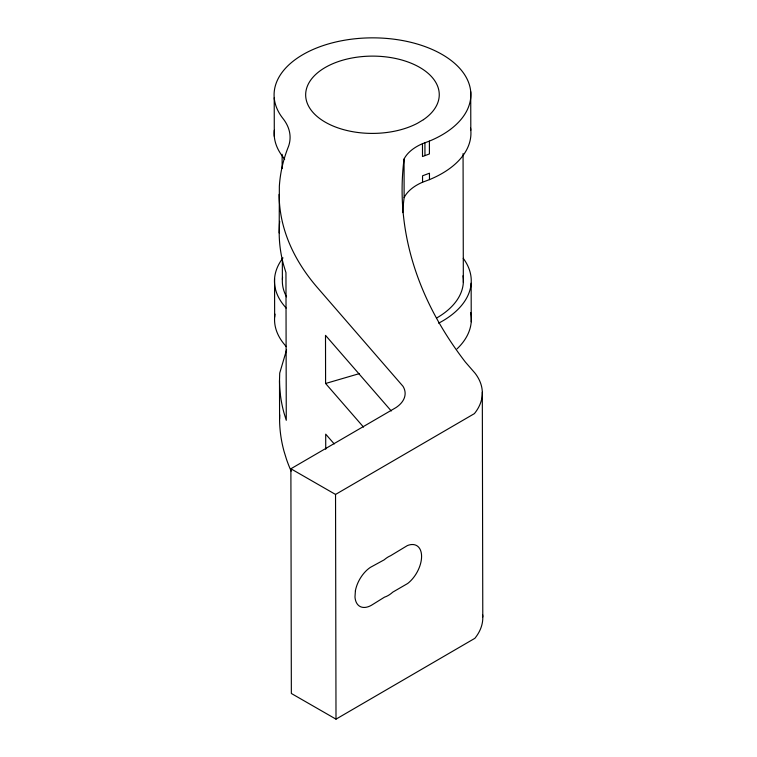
<?xml version="1.0" encoding="UTF-8"?>
<svg xmlns="http://www.w3.org/2000/svg" width="757" height="757" viewBox="0 0 757 757"><rect width="100%" height="100%" fill="white"/><g stroke="black" fill="none" stroke-linecap="round" stroke-linejoin="round"><path stroke-width="1.14" d="M286.591 349.81L279.721 373.078L279.503 380.582A362.508 209.708 -0.1 0 0 283.96 412.802L286.269 420.296L285.957 272.634L283.648 265.139A362.508 209.708 -0.1 0 1 279.191 232.919L279.352 186.307A362.508 209.708 -0.1 0 1 288.568 146.252A78.52 45.42 -0.1 0 0 282.976 118.527A98.382 56.917 -0.1 0 1 326.059 44.644A98.382 56.917 -0.1 0 1 456.13 64.695A98.382 56.917 -0.1 0 1 429.389 141.105L429.418 153.945L422.501 156.538L422.472 143.698L429.389 141.105M279.191 232.919L279.428 224.829A362.508 209.708 -0.1 0 1 279.693 221.366M291.152 471.1A362.508 209.708 -0.1 0 1 286.487 459.281L284.036 451.323A362.508 209.708 -0.1 0 1 279.579 419.094L279.702 414.808M482.644 614.816A84.112 48.656 -0.1 0 1 474.866 638.321L336.004 719.15L291.35 693.478L290.887 468.772L395.958 407.607A37.188 21.508 -0.1 0 0 402.998 386.288L317.703 287.944A362.508 209.708 -0.1 0 1 279.115 194.398M336.004 719.15L335.54 494.444L474.393 413.625A84.112 48.656 -0.1 0 0 474.999 373.135L465.337 362.016A731.905 423.4 -0.1 0 1 404.049 159.065A50.492 29.211 -0.1 0 1 422.472 143.698M402.696 212.603A731.905 423.4 -0.1 0 1 404.134 197.586A50.492 29.211 -0.1 0 1 422.557 182.219L429.465 179.627A98.382 56.917 -0.1 0 0 470.561 128.188M391.284 410.985L325.501 335.332L325.595 383.487L359.376 373.617M290.887 468.772L335.54 494.444M325.595 383.487L363.521 427.099M334.216 443.924L325.699 434.13L325.737 449.232M482.313 392.306L482.786 617.012M471.147 283.241L471.233 321.763M470.722 91.701L470.807 130.223M463.066 153.605L463.331 282.361M429.465 179.627L429.456 173.211L422.538 175.804L422.557 182.219M424.923 142.713L424.951 155.554M404.049 159.065L404.134 197.586M282.124 154.305L282.153 168.489M282.342 258.26L282.38 279.522M279.503 380.582L279.579 419.094M274.214 97.823L274.299 136.345M274.564 278.642L274.64 317.164M462.953 275.794A90.518 52.365 -0.1 0 1 436.988 317.808M286.543 296.82A90.518 52.365 -0.1 0 1 282.569 277.336M274.318 130.213A98.382 56.917 -0.1 0 0 283.061 157.049A78.52 45.42 -0.1 0 1 284.66 159.225M470.627 312.584A98.382 56.917 -0.1 0 1 457.048 348.873M275.009 314.108A98.382 56.917 -0.1 0 0 284.774 344.851A84.368 48.808 -0.1 0 1 286.146 346.602M463.246 258.336A98.382 56.917 -0.1 0 1 438.625 323.182M283.014 257.872A98.382 56.917 -0.1 0 0 284.698 306.33A84.368 48.808 -0.1 0 1 286.061 308.08M355.402 590.744L354.986 596.999A23.609 13.607 -60.1 0 0 372.889 604.37L384.499 597.15A23.609 13.607 -60.1 0 0 392.788 592.125L407.692 583.486A23.609 13.607 -60.1 0 0 421.583 556.234A23.609 13.607 -60.1 0 0 407.361 545.589L390.48 555.789A23.609 13.607 -60.1 0 0 388.388 556.83L387.868 557.133A23.609 13.607 -60.1 0 0 384.244 559.802L370.315 567.409A23.609 13.607 -60.1 0 0 355.402 590.744M423.456 119.663L417.637 123.173A66.796 38.645 -0.1 0 1 307.929 104.816A66.796 38.645 -0.1 0 1 387.101 57.04A66.796 38.645 -0.1 0 1 423.456 119.663"/></g></svg>
